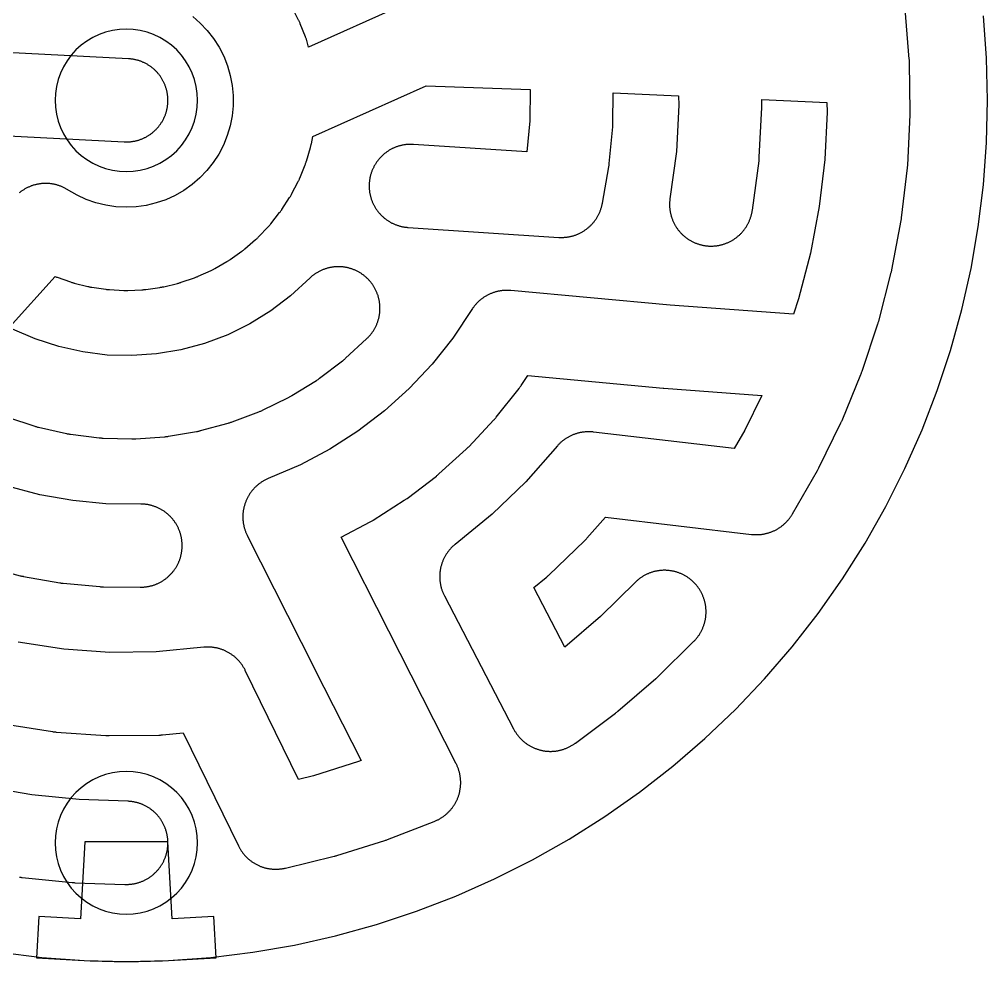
# Model space of a CAD drawing. Header units: millimetres. Extents: x -145 to 145, y -145 to 145.
# Drawn here: x -18 to 145, y -145 to 13.6 of the extents above; entities that cross this region are included whole.
import ezdxf

# ---------------------------------------------------------------- set-up
doc = ezdxf.new("R2010")
doc.units = ezdxf.units.MM
for name, color, linetype in [('BOUNDARY', 3, 'CONTINUOUS'), ('CORRIDORS', 1, 'CONTINUOUS'), ('WEDGE_CUT', 1, 'CONTINUOUS')]:
    doc.layers.add(name, color=color, linetype=linetype)

msp = doc.modelspace()

# ---------------------------------------------------------------- linework, layer by layer
at = {"layer": 'BOUNDARY'}
msp.add_lwpolyline([(-21.276, -143.431), (-14.212, -144.302), (-7.115, -144.825), (0, -145), (7.115, -144.825), (14.212, -144.302), (21.276, -143.431), (28.288, -142.214), (35.232, -140.655), (42.091, -138.756), (48.849, -136.524), (55.489, -133.963), (61.995, -131.078), (68.353, -127.879), (74.545, -124.371), (80.558, -120.563), (86.376, -116.465), (91.987, -112.087), (97.376, -107.438), (102.53, -102.53), (107.438, -97.376), (112.087, -91.987), (116.465, -86.376), (120.563, -80.558), (124.371, -74.545), (127.879, -68.353), (131.078, -61.995), (133.963, -55.489), (136.524, -48.849), (138.756, -42.091), (140.655, -35.232), (142.214, -28.288), (143.431, -21.276), (144.302, -14.212), (144.825, -7.115), (145, 0), (144.825, 7.115), (144.302, 14.212)], dxfattribs=at)
for points in [[(12, 0), (11.942, 1.176), (11.769, 2.341), (11.483, 3.483), (11.087, 4.592), (10.583, 5.657), (9.978, 6.667), (9.276, 7.613), (8.485, 8.485), (7.613, 9.276), (6.667, 9.978), (5.657, 10.583), (4.592, 11.087), (3.483, 11.483), (2.341, 11.769), (1.176, 11.942), (0, 12), (-1.176, 11.942), (-2.341, 11.769), (-3.483, 11.483), (-4.592, 11.087), (-5.657, 10.583), (-6.667, 9.978), (-7.613, 9.276), (-8.485, 8.485), (-9.276, 7.613), (-9.978, 6.667), (-10.583, 5.657), (-11.087, 4.592), (-11.483, 3.483), (-11.769, 2.341), (-11.942, 1.176), (-12, 0), (-11.942, -1.176), (-11.769, -2.341), (-11.483, -3.483), (-11.087, -4.592), (-10.583, -5.657), (-9.978, -6.667), (-9.276, -7.613), (-8.485, -8.485), (-7.613, -9.276), (-6.667, -9.978), (-5.657, -10.583), (-4.592, -11.087), (-3.483, -11.483), (-2.341, -11.769), (-1.176, -11.942), (0, -12), (1.176, -11.942), (2.341, -11.769), (3.483, -11.483), (4.592, -11.087), (5.657, -10.583), (6.667, -9.978), (7.613, -9.276), (8.485, -8.485), (9.276, -7.613), (9.978, -6.667), (10.583, -5.657), (11.087, -4.592), (11.483, -3.483), (11.769, -2.341), (11.942, -1.176)], [(12, -125), (11.942, -123.824), (11.769, -122.659), (11.483, -121.517), (11.087, -120.408), (10.583, -119.343), (9.978, -118.333), (9.276, -117.387), (8.485, -116.515), (7.613, -115.724), (6.667, -115.022), (5.657, -114.417), (4.592, -113.913), (3.483, -113.517), (2.341, -113.231), (1.176, -113.058), (0, -113), (-1.176, -113.058), (-2.341, -113.231), (-3.483, -113.517), (-4.592, -113.913), (-5.657, -114.417), (-6.667, -115.022), (-7.613, -115.724), (-8.485, -116.515), (-9.276, -117.387), (-9.978, -118.333), (-10.583, -119.343), (-11.087, -120.408), (-11.483, -121.517), (-11.769, -122.659), (-11.942, -123.824), (-12, -125), (-11.942, -126.176), (-11.769, -127.341), (-11.483, -128.483), (-11.087, -129.592), (-10.583, -130.657), (-9.978, -131.667), (-9.276, -132.613), (-8.485, -133.485), (-7.613, -134.276), (-6.667, -134.978), (-5.657, -135.583), (-4.592, -136.087), (-3.483, -136.483), (-2.341, -136.769), (-1.176, -136.942), (0, -137), (1.176, -136.942), (2.341, -136.769), (3.483, -136.483), (4.592, -136.087), (5.657, -135.583), (6.667, -134.978), (7.613, -134.276), (8.485, -133.485), (9.276, -132.613), (9.978, -131.667), (10.583, -130.657), (11.087, -129.592), (11.483, -128.483), (11.769, -127.341), (11.942, -126.176)]]:
    msp.add_lwpolyline(points, close=True, dxfattribs=at)
at = {"layer": 'CORRIDORS'}
for points in [[(-20.687, -104.979), (-12.414, -106.276), (-12.297, -106.293), (-12.18, -106.308), (-12.062, -106.322), (-11.944, -106.333), (-11.83, -106.342), (-3.474, -106.94), (-3.356, -106.948), (-3.237, -106.953), (-3.119, -106.956), (-3.001, -106.958), (-2.887, -106.957), (5.489, -106.853), (5.607, -106.851), (5.725, -106.847), (5.844, -106.84), (5.962, -106.832), (6.074, -106.822), (9.58, -106.484), (18.87, -125.511), (18.923, -125.617), (18.977, -125.722), (19.033, -125.826), (19.092, -125.929), (19.151, -126.031), (19.213, -126.132), (19.276, -126.232), (19.341, -126.331), (19.408, -126.429), (19.476, -126.526), (19.546, -126.621), (19.617, -126.715), (19.69, -126.808), (19.765, -126.9), (19.841, -126.991), (19.919, -127.08), (19.998, -127.168), (20.079, -127.255), (20.161, -127.34), (20.244, -127.424), (20.329, -127.506), (20.416, -127.587), (20.503, -127.666), (20.592, -127.744), (20.683, -127.821), (20.774, -127.896), (20.867, -127.969), (20.961, -128.041), (21.056, -128.111), (21.153, -128.18), (21.25, -128.246), (21.349, -128.312), (21.449, -128.375), (21.55, -128.437), (21.652, -128.497), (21.754, -128.556), (21.858, -128.612), (21.963, -128.667), (22.069, -128.72), (22.175, -128.772), (22.283, -128.821), (22.391, -128.869), (22.5, -128.915), (22.61, -128.959), (22.721, -129.001), (22.832, -129.041), (22.944, -129.08), (23.056, -129.116), (23.169, -129.151), (23.283, -129.184), (23.397, -129.214), (23.512, -129.243), (23.627, -129.27), (23.743, -129.295), (23.859, -129.318), (23.976, -129.339), (24.092, -129.358), (24.209, -129.375), (24.327, -129.39), (24.444, -129.403), (24.562, -129.414), (24.68, -129.424), (24.798, -129.431), (24.916, -129.436), (25.035, -129.439), (25.153, -129.44), (25.271, -129.439), (25.39, -129.436), (25.508, -129.431), (25.626, -129.424), (25.744, -129.416), (25.862, -129.405), (25.979, -129.392), (26.097, -129.377), (26.214, -129.36), (26.331, -129.341), (26.447, -129.321), (26.563, -129.298), (26.679, -129.273), (26.8, -129.245), (35.008, -127.267), (35.123, -127.238), (35.237, -127.208), (35.351, -127.175), (35.463, -127.141), (43.518, -124.614), (43.631, -124.578), (43.743, -124.539), (43.854, -124.499), (43.964, -124.457), (51.831, -121.392), (51.941, -121.349), (52.05, -121.303), (52.159, -121.255), (52.266, -121.206), (52.373, -121.155), (52.478, -121.102), (52.583, -121.047), (52.687, -120.99), (52.79, -120.932), (52.892, -120.872), (52.993, -120.81), (53.093, -120.747), (53.192, -120.682), (53.289, -120.615), (53.386, -120.547), (53.576, -120.405), (53.668, -120.332), (53.76, -120.257), (53.851, -120.18), (53.94, -120.103), (54.027, -120.023), (54.114, -119.942), (54.199, -119.86), (54.283, -119.777), (54.365, -119.691), (54.446, -119.605), (54.525, -119.517), (54.603, -119.428), (54.679, -119.338), (54.754, -119.246), (54.827, -119.153), (54.898, -119.059), (54.968, -118.963), (55.037, -118.867), (55.104, -118.769), (55.169, -118.67), (55.232, -118.57), (55.294, -118.469), (55.354, -118.367), (55.412, -118.264), (55.468, -118.16), (55.523, -118.055), (55.576, -117.95), (55.627, -117.843), (55.677, -117.735), (55.724, -117.627), (55.77, -117.518), (55.814, -117.408), (55.856, -117.297), (55.896, -117.186), (55.934, -117.074), (55.97, -116.961), (56.005, -116.848), (56.037, -116.735), (56.068, -116.62), (56.096, -116.505), (56.123, -116.39), (56.148, -116.274), (56.17, -116.158), (56.191, -116.042), (56.21, -115.925), (56.227, -115.808), (56.242, -115.691), (56.255, -115.573), (56.266, -115.455), (56.274, -115.337), (56.281, -115.219), (56.286, -115.101), (56.289, -114.982), (56.29, -114.864), (56.289, -114.746), (56.286, -114.628), (56.281, -114.509), (56.274, -114.391), (56.265, -114.273), (56.253, -114.155), (56.24, -114.038), (56.225, -113.921), (56.208, -113.803), (56.189, -113.687), (56.168, -113.57), (56.145, -113.454), (56.12, -113.338), (56.094, -113.223), (56.065, -113.108), (56.034, -112.994), (56.001, -112.88), (55.967, -112.767), (55.93, -112.655), (55.892, -112.543), (55.852, -112.432), (55.809, -112.321), (55.765, -112.211), (55.72, -112.102), (55.672, -111.994), (55.622, -111.886), (55.571, -111.78), (55.531, -111.7), (44.181, -89.35), (36.189, -73.55), (41.064, -70.971), (41.168, -70.915), (41.271, -70.857), (41.373, -70.797), (41.474, -70.736), (41.563, -70.68), (46.785, -67.338), (46.884, -67.273), (46.982, -67.207), (47.079, -67.139), (47.175, -67.07), (47.26, -67.006), (52.188, -63.244), (52.281, -63.171), (52.373, -63.097), (52.464, -63.022), (52.554, -62.944), (52.633, -62.874), (57.232, -58.718), (57.319, -58.637), (57.405, -58.556), (57.49, -58.473), (57.572, -58.389), (57.645, -58.313), (61.885, -53.792), (61.965, -53.705), (62.044, -53.616), (62.121, -53.527), (62.197, -53.436), (62.263, -53.354), (66.116, -48.498), (66.188, -48.405), (66.259, -48.31), (66.329, -48.214), (66.397, -48.118), (66.456, -48.03), (67.581, -46.343), (90.348, -48.44), (90.474, -48.451), (106.985, -49.672), (104.117, -55.52), (102.321, -58.63), (78.637, -55.848), (78.519, -55.835), (78.401, -55.824), (78.283, -55.815), (78.165, -55.809), (78.047, -55.804), (77.929, -55.801), (77.81, -55.8), (77.692, -55.801), (77.574, -55.804), (77.456, -55.809), (77.337, -55.817), (77.219, -55.826), (77.102, -55.837), (76.984, -55.85), (76.867, -55.865), (76.75, -55.882), (76.633, -55.901), (76.516, -55.922), (76.4, -55.945), (76.285, -55.97), (76.17, -55.997), (76.055, -56.026), (75.941, -56.057), (75.827, -56.09), (75.714, -56.124), (75.601, -56.161), (75.489, -56.199), (75.378, -56.24), (75.268, -56.282), (75.158, -56.326), (75.049, -56.372), (74.94, -56.42), (74.833, -56.469), (74.726, -56.521), (74.621, -56.574), (74.516, -56.629), (74.412, -56.686), (74.309, -56.744), (74.207, -56.804), (74.107, -56.866), (74.007, -56.93), (73.908, -56.995), (73.811, -57.062), (73.714, -57.131), (73.619, -57.201), (73.525, -57.273), (73.432, -57.346), (73.34, -57.421), (73.25, -57.497), (73.161, -57.575), (73.074, -57.655), (72.987, -57.736), (72.902, -57.818), (72.819, -57.902), (72.737, -57.987), (72.656, -58.074), (72.561, -58.18), (67.229, -64.249), (61.614, -69.653), (55.345, -74.748), (55.254, -74.823), (55.164, -74.9), (55.075, -74.979), (54.988, -75.059), (54.902, -75.14), (54.818, -75.223), (54.735, -75.307), (54.653, -75.393), (54.573, -75.48), (54.494, -75.568), (54.417, -75.658), (54.341, -75.749), (54.267, -75.841), (54.195, -75.934), (54.124, -76.029), (54.054, -76.125), (53.987, -76.222), (53.92, -76.32), (53.856, -76.419), (53.793, -76.52), (53.732, -76.621), (53.673, -76.723), (53.615, -76.827), (53.56, -76.931), (53.506, -77.036), (53.453, -77.142), (53.403, -77.25), (53.354, -77.357), (53.308, -77.466), (53.263, -77.575), (53.219, -77.686), (53.178, -77.797), (53.139, -77.908), (53.101, -78.02), (53.066, -78.133), (53.032, -78.247), (53.001, -78.361), (52.971, -78.475), (52.943, -78.59), (52.917, -78.706), (52.893, -78.822), (52.871, -78.938), (52.851, -79.054), (52.833, -79.171), (52.817, -79.289), (52.803, -79.406), (52.791, -79.524), (52.781, -79.642), (52.773, -79.76), (52.767, -79.878), (52.762, -79.996), (52.76, -80.114), (52.76, -80.233), (52.762, -80.351), (52.766, -80.469), (52.772, -80.587), (52.78, -80.706), (52.79, -80.823), (52.802, -80.941), (52.815, -81.059), (52.831, -81.176), (52.849, -81.293), (52.869, -81.41), (52.891, -81.526), (52.914, -81.642), (52.94, -81.757), (52.968, -81.872), (52.997, -81.987), (53.029, -82.101), (53.062, -82.214), (53.097, -82.327), (53.135, -82.44), (53.174, -82.551), (53.215, -82.662), (53.258, -82.773), (53.303, -82.882), (53.349, -82.991), (53.398, -83.099), (53.448, -83.206), (53.5, -83.312), (53.549, -83.408), (65.199, -105.828), (65.254, -105.932), (65.311, -106.036), (65.37, -106.138), (65.431, -106.24), (65.493, -106.34), (65.557, -106.44), (65.623, -106.538), (65.69, -106.636), (65.759, -106.732), (65.83, -106.827), (65.902, -106.92), (65.976, -107.013), (66.051, -107.104), (66.128, -107.194), (66.207, -107.283), (66.287, -107.37), (66.368, -107.456), (66.451, -107.54), (66.535, -107.623), (66.621, -107.705), (66.708, -107.785), (66.796, -107.864), (66.886, -107.941), (66.976, -108.017), (67.069, -108.091), (67.162, -108.164), (67.257, -108.235), (67.353, -108.304), (67.45, -108.372), (67.548, -108.438), (67.647, -108.502), (67.747, -108.565), (67.849, -108.626), (67.951, -108.686), (68.054, -108.743), (68.159, -108.799), (68.264, -108.853), (68.37, -108.905), (68.477, -108.956), (68.585, -109.005), (68.693, -109.051), (68.803, -109.096), (68.913, -109.14), (69.024, -109.181), (69.136, -109.22), (69.248, -109.258), (69.361, -109.293), (69.474, -109.327), (69.588, -109.359), (69.702, -109.389), (69.817, -109.416), (69.933, -109.442), (70.049, -109.466), (70.165, -109.488), (70.282, -109.508), (70.399, -109.527), (70.516, -109.543), (70.633, -109.557), (70.751, -109.569), (70.869, -109.579), (70.987, -109.587), (71.105, -109.593), (71.223, -109.598), (71.342, -109.6), (71.46, -109.6), (71.578, -109.598), (71.696, -109.594), (71.815, -109.588), (71.933, -109.58), (72.051, -109.571), (72.168, -109.559), (72.286, -109.545), (72.403, -109.529), (72.52, -109.511), (72.637, -109.492), (72.753, -109.47), (72.869, -109.446), (72.985, -109.421), (73.1, -109.393), (73.214, -109.364), (73.328, -109.332), (73.442, -109.299), (73.555, -109.263), (73.667, -109.226), (73.779, -109.187), (73.89, -109.146), (74, -109.103), (74.109, -109.059), (74.218, -109.012), (74.326, -108.964), (74.433, -108.913), (74.54, -108.861), (74.645, -108.808), (74.75, -108.752), (74.853, -108.695), (74.956, -108.636), (75.057, -108.575), (75.158, -108.512), (75.257, -108.448), (75.355, -108.382), (75.452, -108.315), (75.548, -108.246), (75.602, -108.206), (82.365, -103.149), (82.459, -103.077), (82.552, -103.004), (82.644, -102.929), (82.733, -102.854), (89.14, -97.353), (89.229, -97.275), (89.317, -97.196), (89.403, -97.115), (89.489, -97.032), (95.509, -91.11), (95.593, -91.027), (95.675, -90.941), (95.756, -90.855), (95.835, -90.767), (95.913, -90.678), (95.989, -90.588), (96.064, -90.496), (96.137, -90.403), (96.208, -90.309), (96.278, -90.213), (96.347, -90.117), (96.414, -90.019), (96.479, -89.92), (96.542, -89.82), (96.604, -89.719), (96.664, -89.617), (96.722, -89.514), (96.778, -89.41), (96.833, -89.305), (96.886, -89.2), (96.937, -89.093), (96.987, -88.985), (97.034, -88.877), (97.08, -88.768), (97.124, -88.658), (97.166, -88.547), (97.206, -88.436), (97.244, -88.324), (97.28, -88.211), (97.315, -88.098), (97.347, -87.984), (97.378, -87.87), (97.406, -87.755), (97.433, -87.64), (97.458, -87.524), (97.48, -87.408), (97.501, -87.292), (97.52, -87.175), (97.537, -87.058), (97.552, -86.94), (97.565, -86.823), (97.576, -86.705), (97.584, -86.587), (97.591, -86.469), (97.596, -86.351), (97.599, -86.232), (97.6, -86.114), (97.599, -85.996), (97.596, -85.878), (97.591, -85.759), (97.584, -85.641), (97.575, -85.523), (97.563, -85.405), (97.55, -85.288), (97.535, -85.17), (97.518, -85.053), (97.499, -84.937), (97.478, -84.82), (97.455, -84.704), (97.43, -84.588), (97.404, -84.473), (97.375, -84.358), (97.344, -84.244), (97.311, -84.13), (97.277, -84.017), (97.24, -83.905), (97.202, -83.793), (97.162, -83.682), (97.119, -83.571), (97.075, -83.461), (97.03, -83.352), (96.982, -83.244), (96.932, -83.136), (96.881, -83.03), (96.828, -82.924), (96.773, -82.819), (96.716, -82.715), (96.658, -82.612), (96.598, -82.511), (96.536, -82.41), (96.472, -82.31), (96.407, -82.211), (96.34, -82.114), (96.272, -82.017), (96.201, -81.922), (96.13, -81.828), (96.056, -81.735), (95.981, -81.643), (95.905, -81.553), (95.827, -81.464), (95.748, -81.376), (95.667, -81.29), (95.584, -81.205), (95.501, -81.122), (95.415, -81.039), (95.329, -80.959), (95.241, -80.88), (95.152, -80.802), (95.061, -80.726), (94.969, -80.651), (94.876, -80.578), (94.782, -80.507), (94.686, -80.437), (94.59, -80.368), (94.492, -80.302), (94.393, -80.237), (94.293, -80.174), (94.192, -80.112), (94.09, -80.052), (93.987, -79.994), (93.883, -79.938), (93.778, -79.883), (93.672, -79.83), (93.565, -79.779), (93.458, -79.73), (93.349, -79.683), (93.24, -79.637), (93.13, -79.593), (93.02, -79.551), (92.908, -79.511), (92.796, -79.473), (92.683, -79.437), (92.57, -79.403), (92.456, -79.371), (92.342, -79.34), (92.227, -79.312), (92.112, -79.285), (91.996, -79.261), (91.88, -79.238), (91.764, -79.217), (91.647, -79.199), (91.53, -79.182), (91.412, -79.167), (91.295, -79.155), (91.177, -79.144), (91.059, -79.135), (90.941, -79.128), (90.822, -79.124), (90.704, -79.121), (90.586, -79.12), (90.467, -79.121), (90.349, -79.124), (90.231, -79.13), (90.113, -79.137), (89.995, -79.146), (89.877, -79.157), (89.76, -79.171), (89.642, -79.186), (89.525, -79.203), (89.408, -79.222), (89.292, -79.243), (89.176, -79.266), (89.06, -79.291), (88.945, -79.318), (88.83, -79.347), (88.716, -79.378), (88.602, -79.411), (88.489, -79.446), (88.377, -79.482), (88.265, -79.521), (88.154, -79.561), (88.043, -79.604), (87.933, -79.648), (87.824, -79.694), (87.716, -79.742), (87.609, -79.791), (87.502, -79.843), (87.397, -79.896), (87.292, -79.951), (87.188, -80.008), (87.085, -80.066), (86.983, -80.127), (86.883, -80.189), (86.783, -80.252), (86.684, -80.318), (86.587, -80.385), (86.49, -80.453), (86.395, -80.524), (86.301, -80.595), (86.208, -80.669), (86.117, -80.744), (86.027, -80.82), (85.938, -80.899), (85.85, -80.978), (85.764, -81.059), (85.691, -81.13), (79.842, -86.884), (73.819, -92.055), (68.602, -82.014), (70.674, -80.33), (70.765, -80.255), (70.855, -80.178), (70.944, -80.099), (71.031, -80.019), (71.113, -79.942), (77.147, -74.135), (77.232, -74.052), (77.315, -73.968), (77.396, -73.882), (77.477, -73.795), (77.552, -73.711), (80.653, -70.181), (105.263, -73.072), (105.381, -73.085), (105.499, -73.096), (105.617, -73.105), (105.735, -73.111), (105.853, -73.116), (105.971, -73.119), (106.09, -73.12), (106.208, -73.119), (106.326, -73.116), (106.444, -73.111), (106.563, -73.103), (106.681, -73.094), (106.798, -73.083), (106.916, -73.07), (107.033, -73.055), (107.15, -73.038), (107.267, -73.019), (107.384, -72.998), (107.5, -72.975), (107.615, -72.95), (107.73, -72.923), (107.845, -72.894), (107.959, -72.863), (108.073, -72.83), (108.186, -72.796), (108.299, -72.759), (108.411, -72.721), (108.522, -72.68), (108.632, -72.638), (108.742, -72.594), (108.851, -72.548), (108.96, -72.5), (109.067, -72.451), (109.174, -72.399), (109.279, -72.346), (109.384, -72.291), (109.488, -72.234), (109.591, -72.176), (109.693, -72.116), (109.793, -72.054), (109.893, -71.99), (109.992, -71.925), (110.089, -71.858), (110.186, -71.789), (110.281, -71.719), (110.375, -71.647), (110.468, -71.574), (110.56, -71.499), (110.65, -71.423), (110.739, -71.345), (110.826, -71.265), (110.913, -71.184), (110.998, -71.102), (111.081, -71.018), (111.163, -70.933), (111.244, -70.846), (111.323, -70.758), (111.401, -70.669), (111.477, -70.578), (111.551, -70.486), (111.624, -70.393), (111.696, -70.299), (111.766, -70.203), (111.834, -70.107), (111.9, -70.009), (111.965, -69.91), (112.028, -69.81), (112.09, -69.709), (112.142, -69.62), (116.364, -62.307), (116.423, -62.204), (116.479, -62.1), (116.534, -61.995), (116.587, -61.89), (120.306, -54.308), (120.357, -54.201), (120.406, -54.093), (120.454, -53.985), (120.499, -53.877), (123.661, -46.152), (123.705, -46.046), (123.713, -46.025), (123.729, -45.986), (123.741, -45.955), (123.748, -45.936), (123.79, -45.826), (123.83, -45.714), (123.863, -45.618), (126.526, -37.607), (126.562, -37.495), (126.596, -37.381), (126.629, -37.268), (126.659, -37.154), (128.776, -28.982), (128.805, -28.868), (128.832, -28.752), (128.857, -28.637), (128.879, -28.52), (130.439, -20.223), (130.46, -20.107), (130.479, -19.99), (130.496, -19.873), (130.511, -19.756), (131.507, -11.371), (131.52, -11.253), (131.531, -11.135), (131.54, -11.017), (131.547, -10.899), (131.974, -2.466), (131.979, -2.348), (131.982, -2.229), (131.983, -2.111), (131.982, -1.993), (131.84, 6.362), (131.839, 6.464), (131.838, 6.484), (131.838, 6.489), (131.835, 6.607), (131.832, 6.668), (131.831, 6.685), (131.83, 6.701), (131.823, 6.819), (131.815, 6.92), (131.103, 15.333)], [(46.238, 15.883), (30.695, 8.949), (30.374, 10.055), (30.34, 10.169), (30.304, 10.281), (30.266, 10.394), (30.227, 10.505), (30.185, 10.616), (30.159, 10.682), (29.282, 12.894), (29.238, 13.004), (29.191, 13.112), (29.143, 13.22), (29.093, 13.328), (29.041, 13.434), (29.007, 13.502), (27.923, 15.621)], [(11.171, 14.104), (12.455, 12.985), (13.634, 11.741), (14.689, 10.39), (15.612, 8.945), (16.392, 7.421), (17.022, 5.832), (17.5, 4.189), (17.819, 2.501), (17.976, 0.791), (17.971, -0.921), (17.804, -2.615), (17.475, -4.294), (16.986, -5.939), (16.343, -7.533), (15.556, -9.048), (14.625, -10.487), (13.567, -11.824), (12.374, -13.067), (11.079, -14.183), (9.686, -15.169), (8.198, -16.021), (6.635, -16.73), (5.021, -17.282), (3.357, -17.68), (1.657, -17.919), (-0.053, -17.995), (-1.76, -17.908), (-3.46, -17.658), (-5.119, -17.249), (-6.74, -16.683), (-8.294, -15.967), (-10.062, -14.939), (-10.164, -14.88), (-10.268, -14.823), (-10.373, -14.768), (-10.478, -14.715), (-10.585, -14.663), (-10.692, -14.613), (-10.8, -14.566), (-10.909, -14.519), (-11.019, -14.475), (-11.13, -14.433), (-11.241, -14.392), (-11.353, -14.354), (-11.465, -14.317), (-11.578, -14.282), (-11.692, -14.249), (-11.806, -14.218), (-11.921, -14.189), (-12.036, -14.162), (-12.152, -14.137), (-12.268, -14.114), (-12.384, -14.093), (-12.501, -14.074), (-12.618, -14.056), (-12.735, -14.041), (-12.853, -14.028), (-12.971, -14.017), (-13.089, -14.007), (-13.207, -14), (-13.325, -13.995), (-13.443, -13.991), (-13.561, -13.99), (-13.68, -13.991), (-13.798, -13.993), (-13.916, -13.998), (-14.034, -14.005), (-14.152, -14.013), (-14.27, -14.024), (-14.388, -14.037), (-14.505, -14.051), (-14.622, -14.068), (-14.739, -14.087), (-14.856, -14.107), (-14.972, -14.13), (-15.088, -14.154), (-15.203, -14.181), (-15.318, -14.209), (-15.432, -14.24), (-15.546, -14.272), (-15.659, -14.306), (-15.772, -14.342), (-15.884, -14.38), (-15.995, -14.42), (-16.106, -14.462), (-16.216, -14.505), (-16.325, -14.551), (-16.434, -14.598), (-16.541, -14.647), (-16.648, -14.698), (-16.754, -14.751), (-16.859, -14.806), (-16.963, -14.862), (-17.066, -14.92), (-17.168, -14.98), (-17.269, -15.041), (-17.37, -15.104), (-17.468, -15.169), (-17.566, -15.236), (-17.663, -15.304), (-17.758, -15.374), (-17.853, -15.445), (-17.946, -15.518), (-18.038, -15.593)], [(-25.326, -5.721), (-0.356, -6.991), (-0.237, -6.996), (-0.119, -6.999), (-0.001, -7), (0.118, -6.999), (0.236, -6.996), (0.354, -6.991), (0.472, -6.984), (0.59, -6.975), (0.708, -6.964), (0.826, -6.951), (0.943, -6.936), (1.06, -6.919), (1.177, -6.9), (1.293, -6.879), (1.409, -6.857), (1.525, -6.832), (1.64, -6.805), (1.755, -6.776), (1.869, -6.746), (1.983, -6.713), (2.096, -6.679), (2.209, -6.642), (2.321, -6.604), (2.432, -6.564), (2.543, -6.522), (2.653, -6.478), (2.762, -6.432), (2.87, -6.385), (2.978, -6.335), (3.084, -6.284), (3.19, -6.231), (3.295, -6.176), (3.399, -6.119), (3.502, -6.061), (3.604, -6.001), (3.705, -5.939), (3.804, -5.876), (3.903, -5.811), (4.001, -5.744), (4.097, -5.675), (4.193, -5.605), (4.287, -5.534), (4.38, -5.46), (4.472, -5.386), (4.562, -5.309), (4.651, -5.231), (4.739, -5.152), (4.825, -5.071), (4.91, -4.989), (4.994, -4.905), (5.076, -4.82), (5.157, -4.734), (5.236, -4.646), (5.314, -4.557), (5.39, -4.466), (5.465, -4.374), (5.538, -4.281), (5.61, -4.187), (5.679, -4.092), (5.748, -3.995), (5.815, -3.898), (5.88, -3.799), (5.943, -3.699), (6.005, -3.598), (6.065, -3.496), (6.123, -3.393), (6.179, -3.289), (6.234, -3.184), (6.287, -3.078), (6.338, -2.971), (6.387, -2.864), (6.435, -2.755), (6.481, -2.646), (6.524, -2.536), (6.566, -2.426), (6.606, -2.314), (6.644, -2.202), (6.681, -2.09), (6.715, -1.977), (6.748, -1.863), (6.778, -1.749), (6.807, -1.634), (6.833, -1.518), (6.858, -1.403), (6.881, -1.287), (6.902, -1.17), (6.92, -1.053), (6.937, -0.936), (6.952, -0.819), (6.965, -0.701), (6.976, -0.583), (6.985, -0.465), (6.991, -0.347), (6.996, -0.229), (6.999, -0.111), (7, 0.008), (6.999, 0.126), (6.996, 0.244), (6.991, 0.362), (6.983, 0.481), (6.974, 0.598), (6.963, 0.716), (6.95, 0.834), (6.935, 0.951), (6.918, 1.068), (6.899, 1.185), (6.878, 1.302), (6.855, 1.418), (6.83, 1.533), (6.803, 1.648), (6.774, 1.763), (6.744, 1.877), (6.711, 1.991), (6.676, 2.104), (6.64, 2.217), (6.601, 2.329), (6.561, 2.44), (6.519, 2.551), (6.475, 2.66), (6.429, 2.769), (6.381, 2.878), (6.332, 2.985), (6.28, 3.092), (6.227, 3.197), (6.172, 3.302), (6.115, 3.406), (6.057, 3.509), (5.997, 3.611), (5.935, 3.712), (5.871, 3.812), (5.806, 3.91), (5.739, 4.008), (5.671, 4.104), (5.529, 4.294), (5.455, 4.386), (5.38, 4.478), (5.304, 4.568), (5.226, 4.657), (5.146, 4.745), (5.066, 4.831), (4.983, 4.916), (4.899, 5), (4.814, 5.082), (4.728, 5.162), (4.64, 5.242), (4.55, 5.319), (4.46, 5.395), (4.368, 5.47), (4.275, 5.543), (4.181, 5.615), (4.085, 5.684), (3.988, 5.753), (3.891, 5.819), (3.792, 5.884), (3.692, 5.947), (3.591, 6.009), (3.489, 6.069), (3.385, 6.127), (3.281, 6.183), (3.176, 6.238), (3.071, 6.291), (2.964, 6.342), (2.856, 6.391), (2.748, 6.438), (2.639, 6.484), (2.529, 6.527), (2.418, 6.569), (2.307, 6.609), (2.195, 6.647), (2.082, 6.683), (1.969, 6.717), (1.855, 6.75), (1.74, 6.78), (1.626, 6.809), (1.51, 6.835), (1.394, 6.86), (1.278, 6.882), (1.162, 6.903), (1.045, 6.922), (0.928, 6.938), (0.81, 6.953), (0.693, 6.966), (0.575, 6.976), (0.457, 6.985), (0.356, 6.991), (-24.614, 8.261)], [(-19.689, -38.191), (-11.989, -29.671), (-11.966, -29.68), (-11.856, -29.723), (-11.745, -29.764), (-11.672, -29.79), (-9.426, -30.575), (-9.314, -30.613), (-9.201, -30.649), (-9.088, -30.684), (-8.974, -30.716), (-8.86, -30.746), (-8.79, -30.764), (-6.48, -31.333), (-6.365, -31.36), (-6.25, -31.386), (-6.134, -31.409), (-6.017, -31.43), (-5.9, -31.45), (-5.824, -31.462), (-3.47, -31.808), (-3.353, -31.824), (-3.235, -31.838), (-3.118, -31.85), (-3, -31.861), (-2.882, -31.869), (-2.808, -31.873), (-0.432, -31.994), (-0.314, -31.999), (-0.196, -32.002), (-0.077, -32.003), (0.041, -32.002), (0.159, -31.999), (0.236, -31.996), (2.613, -31.89), (2.731, -31.884), (2.849, -31.876), (2.967, -31.865), (3.085, -31.853), (3.202, -31.839), (3.274, -31.829), (5.631, -31.498), (5.749, -31.481), (5.865, -31.461), (5.982, -31.44), (6.098, -31.416), (6.213, -31.391), (6.285, -31.374), (8.599, -30.821), (8.714, -30.793), (8.828, -30.762), (8.942, -30.73), (9.055, -30.696), (9.168, -30.66), (9.24, -30.635), (11.491, -29.864), (11.603, -29.825), (11.714, -29.784), (11.824, -29.741), (11.933, -29.696), (12.042, -29.649), (12.112, -29.618), (14.279, -28.636), (14.387, -28.586), (14.493, -28.535), (14.599, -28.481), (14.703, -28.426), (14.807, -28.369), (14.871, -28.333), (16.935, -27.15), (17.037, -27.09), (17.138, -27.029), (17.238, -26.966), (17.337, -26.901), (17.435, -26.835), (17.497, -26.791), (19.439, -25.417), (19.535, -25.348), (19.63, -25.277), (19.723, -25.205), (19.816, -25.131), (19.907, -25.056), (19.964, -25.007), (21.767, -23.454), (21.856, -23.376), (21.944, -23.296), (22.03, -23.215), (22.115, -23.133), (22.199, -23.049), (22.251, -22.996), (23.898, -21.279), (23.979, -21.193), (24.059, -21.105), (24.137, -21.016), (24.213, -20.926), (24.289, -20.835), (24.335, -20.777), (25.811, -18.912), (25.884, -18.819), (25.955, -18.724), (26.024, -18.628), (26.092, -18.531), (26.158, -18.433), (26.199, -18.371), (27.492, -16.373), (27.555, -16.273), (27.617, -16.172), (27.677, -16.07), (27.735, -15.967), (27.792, -15.863), (27.828, -15.795), (28.924, -13.684), (28.977, -13.579), (29.029, -13.473), (29.079, -13.365), (29.127, -13.257), (29.174, -13.149), (29.202, -13.081), (30.093, -10.875), (30.136, -10.764), (30.177, -10.654), (30.217, -10.542), (30.255, -10.43), (30.291, -10.317), (30.313, -10.245), (30.99, -7.964), (31.022, -7.85), (31.053, -7.736), (31.082, -7.621), (31.109, -7.506), (31.134, -7.39), (31.148, -7.32), (31.393, -6.07), (50.46, 2.436), (67.958, 1.81), (67.91, -3.455), (67.427, -8.681), (48.34, -7.425), (48.221, -7.418), (48.103, -7.414), (47.985, -7.411), (47.867, -7.41), (47.748, -7.411), (47.63, -7.414), (47.512, -7.42), (47.394, -7.427), (47.276, -7.436), (47.158, -7.447), (47.04, -7.461), (46.923, -7.476), (46.806, -7.493), (46.689, -7.512), (46.573, -7.533), (46.457, -7.556), (46.341, -7.581), (46.226, -7.608), (46.111, -7.637), (45.997, -7.668), (45.883, -7.701), (45.77, -7.736), (45.658, -7.772), (45.546, -7.811), (45.435, -7.851), (45.324, -7.893), (45.214, -7.937), (45.105, -7.983), (44.997, -8.031), (44.89, -8.081), (44.783, -8.132), (44.677, -8.186), (44.573, -8.241), (44.469, -8.297), (44.366, -8.356), (44.264, -8.416), (44.163, -8.478), (44.064, -8.542), (43.965, -8.607), (43.868, -8.674), (43.771, -8.743), (43.676, -8.813), (43.582, -8.885), (43.489, -8.958), (43.398, -9.033), (43.307, -9.11), (43.218, -9.188), (43.131, -9.267), (43.045, -9.348), (42.96, -9.431), (42.876, -9.515), (42.794, -9.6), (42.714, -9.687), (42.635, -9.775), (42.557, -9.864), (42.481, -9.955), (42.406, -10.047), (42.333, -10.14), (42.262, -10.234), (42.192, -10.33), (42.124, -10.426), (42.058, -10.524), (41.993, -10.623), (41.93, -10.723), (41.868, -10.824), (41.808, -10.926), (41.75, -11.03), (41.694, -11.134), (41.64, -11.239), (41.587, -11.345), (41.536, -11.451), (41.487, -11.559), (41.44, -11.667), (41.394, -11.777), (41.351, -11.887), (41.309, -11.997), (41.269, -12.109), (41.231, -12.221), (41.195, -12.334), (41.161, -12.447), (41.129, -12.561), (41.098, -12.675), (41.07, -12.79), (41.044, -12.905), (41.019, -13.021), (40.997, -13.137), (40.976, -13.254), (40.958, -13.371), (40.941, -13.488), (40.926, -13.605), (40.914, -13.723), (40.903, -13.841), (40.895, -13.959), (40.888, -14.077), (40.883, -14.195), (40.881, -14.313), (40.88, -14.432), (40.881, -14.55), (40.885, -14.668), (40.89, -14.787), (40.897, -14.905), (40.907, -15.023), (40.918, -15.14), (40.932, -15.258), (40.947, -15.375), (40.964, -15.492), (40.983, -15.609), (41.005, -15.725), (41.028, -15.841), (41.053, -15.957), (41.08, -16.072), (41.109, -16.187), (41.14, -16.301), (41.173, -16.415), (41.208, -16.528), (41.245, -16.64), (41.283, -16.752), (41.324, -16.863), (41.366, -16.974), (41.411, -17.083), (41.457, -17.192), (41.505, -17.301), (41.554, -17.408), (41.606, -17.514), (41.659, -17.62), (41.715, -17.725), (41.771, -17.828), (41.83, -17.931), (41.89, -18.033), (41.953, -18.134), (42.016, -18.233), (42.082, -18.332), (42.149, -18.429), (42.218, -18.526), (42.288, -18.621), (42.36, -18.715), (42.434, -18.807), (42.509, -18.899), (42.585, -18.989), (42.663, -19.078), (42.743, -19.165), (42.824, -19.251), (42.907, -19.336), (42.991, -19.42), (43.076, -19.501), (43.163, -19.582), (43.251, -19.661), (43.34, -19.738), (43.431, -19.814), (43.523, -19.889), (43.616, -19.962), (43.711, -20.033), (43.806, -20.103), (43.903, -20.171), (44.001, -20.237), (44.1, -20.302), (44.2, -20.365), (44.301, -20.426), (44.404, -20.486), (44.507, -20.544), (44.611, -20.6), (44.716, -20.654), (44.822, -20.707), (44.929, -20.758), (45.037, -20.807), (45.145, -20.854), (45.254, -20.899), (45.365, -20.942), (45.475, -20.984), (45.587, -21.024), (45.699, -21.062), (45.812, -21.097), (45.925, -21.131), (46.039, -21.164), (46.153, -21.194), (46.268, -21.222), (46.384, -21.248), (46.499, -21.272), (46.616, -21.295), (46.732, -21.315), (46.849, -21.334), (46.966, -21.35), (47.084, -21.365), (47.201, -21.377), (47.319, -21.387), (47.42, -21.395), (72.8, -23.065), (72.919, -23.072), (73.037, -23.076), (73.155, -23.079), (73.273, -23.08), (73.392, -23.079), (73.51, -23.076), (73.628, -23.07), (73.746, -23.063), (73.864, -23.054), (73.982, -23.043), (74.1, -23.029), (74.217, -23.014), (74.334, -22.997), (74.451, -22.978), (74.567, -22.957), (74.683, -22.934), (74.799, -22.909), (74.914, -22.882), (75.029, -22.853), (75.143, -22.822), (75.257, -22.789), (75.37, -22.754), (75.482, -22.718), (75.594, -22.679), (75.705, -22.639), (75.816, -22.597), (75.926, -22.553), (76.035, -22.507), (76.143, -22.459), (76.25, -22.409), (76.357, -22.358), (76.463, -22.304), (76.567, -22.249), (76.671, -22.193), (76.774, -22.134), (76.876, -22.074), (76.977, -22.012), (77.076, -21.948), (77.175, -21.883), (77.272, -21.816), (77.369, -21.747), (77.464, -21.677), (77.558, -21.605), (77.651, -21.532), (77.742, -21.457), (77.833, -21.38), (77.922, -21.302), (78.009, -21.223), (78.095, -21.142), (78.18, -21.059), (78.264, -20.975), (78.346, -20.89), (78.426, -20.803), (78.505, -20.715), (78.583, -20.626), (78.659, -20.535), (78.734, -20.443), (78.807, -20.35), (78.878, -20.256), (78.948, -20.16), (79.016, -20.064), (79.082, -19.966), (79.147, -19.867), (79.21, -19.767), (79.272, -19.666), (79.332, -19.564), (79.39, -19.46), (79.446, -19.356), (79.5, -19.251), (79.553, -19.145), (79.604, -19.039), (79.653, -18.931), (79.7, -18.823), (79.746, -18.713), (79.789, -18.603), (79.831, -18.493), (79.871, -18.381), (79.909, -18.269), (79.945, -18.156), (79.979, -18.043), (80.011, -17.929), (80.042, -17.815), (80.07, -17.7), (80.096, -17.585), (80.121, -17.469), (80.154, -17.296), (81.231, -11.191), (81.25, -11.074), (81.268, -10.957), (81.283, -10.84), (81.297, -10.723), (81.307, -10.619), (81.877, -4.446), (81.887, -4.328), (81.895, -4.21), (81.901, -4.091), (81.905, -3.973), (81.907, -3.866), (81.954, 1.252), (92.939, 0.777), (92.991, -0.819), (92.597, -8.591), (91.513, -16.601), (91.498, -16.719), (91.485, -16.836), (91.475, -16.954), (91.466, -17.072), (91.459, -17.19), (91.454, -17.308), (91.451, -17.427), (91.45, -17.545), (91.451, -17.663), (91.454, -17.782), (91.459, -17.9), (91.466, -18.018), (91.475, -18.136), (91.486, -18.254), (91.5, -18.371), (91.515, -18.489), (91.532, -18.606), (91.551, -18.722), (91.572, -18.839), (91.595, -18.955), (91.619, -19.071), (91.646, -19.186), (91.675, -19.301), (91.706, -19.415), (91.738, -19.529), (91.773, -19.642), (91.809, -19.754), (91.848, -19.866), (91.888, -19.978), (91.93, -20.088), (91.974, -20.198), (92.02, -20.307), (92.068, -20.415), (92.117, -20.523), (92.169, -20.629), (92.222, -20.735), (92.277, -20.84), (92.333, -20.944), (92.392, -21.047), (92.452, -21.149), (92.514, -21.249), (92.577, -21.349), (92.642, -21.448), (92.709, -21.546), (92.778, -21.642), (92.848, -21.737), (92.92, -21.831), (92.993, -21.924), (93.068, -22.016), (93.144, -22.106), (93.222, -22.195), (93.302, -22.283), (93.383, -22.369), (93.465, -22.454), (93.549, -22.538), (93.634, -22.62), (93.721, -22.701), (93.808, -22.78), (93.898, -22.858), (93.988, -22.934), (94.08, -23.008), (94.173, -23.081), (94.267, -23.153), (94.363, -23.223), (94.459, -23.291), (94.557, -23.358), (94.656, -23.423), (94.756, -23.486), (94.857, -23.548), (94.959, -23.607), (95.062, -23.666), (95.166, -23.722), (95.271, -23.777), (95.377, -23.829), (95.484, -23.88), (95.591, -23.93), (95.7, -23.977), (95.809, -24.023), (95.919, -24.066), (96.03, -24.108), (96.141, -24.148), (96.253, -24.186), (96.366, -24.222), (96.479, -24.257), (96.593, -24.289), (96.707, -24.32), (96.822, -24.348), (96.937, -24.375), (97.053, -24.399), (97.169, -24.422), (97.286, -24.442), (97.402, -24.461), (97.52, -24.478), (97.637, -24.493), (97.755, -24.505), (97.872, -24.516), (97.99, -24.525), (98.108, -24.532), (98.227, -24.536), (98.345, -24.539), (98.463, -24.54), (98.582, -24.539), (98.7, -24.536), (98.818, -24.53), (98.936, -24.523), (99.054, -24.514), (99.172, -24.503), (99.29, -24.489), (99.407, -24.474), (99.524, -24.457), (99.641, -24.438), (99.757, -24.417), (99.873, -24.394), (99.989, -24.369), (100.104, -24.342), (100.219, -24.313), (100.333, -24.282), (100.447, -24.249), (100.56, -24.214), (100.672, -24.178), (100.784, -24.139), (100.895, -24.099), (101.006, -24.057), (101.116, -24.013), (101.225, -23.967), (101.333, -23.919), (101.44, -23.869), (101.547, -23.818), (101.653, -23.764), (101.757, -23.709), (101.861, -23.653), (101.964, -23.594), (102.066, -23.534), (102.167, -23.472), (102.266, -23.408), (102.365, -23.343), (102.462, -23.276), (102.559, -23.207), (102.654, -23.137), (102.748, -23.065), (102.841, -22.992), (102.932, -22.917), (103.023, -22.84), (103.112, -22.762), (103.199, -22.683), (103.285, -22.602), (103.37, -22.519), (103.454, -22.435), (103.536, -22.35), (103.616, -22.263), (103.695, -22.175), (103.773, -22.086), (103.849, -21.995), (103.924, -21.903), (103.997, -21.81), (104.068, -21.716), (104.138, -21.62), (104.206, -21.524), (104.272, -21.426), (104.337, -21.327), (104.4, -21.227), (104.462, -21.126), (104.522, -21.024), (104.58, -20.92), (104.636, -20.816), (104.69, -20.711), (104.743, -20.605), (104.794, -20.499), (104.843, -20.391), (104.89, -20.283), (104.936, -20.173), (104.979, -20.063), (105.021, -19.953), (105.061, -19.841), (105.099, -19.729), (105.135, -19.616), (105.169, -19.503), (105.201, -19.389), (105.232, -19.275), (105.26, -19.16), (105.286, -19.045), (105.311, -18.929), (105.333, -18.813), (105.354, -18.696), (105.372, -18.579), (105.387, -18.479), (106.51, -10.181), (106.525, -10.063), (106.538, -9.946), (106.548, -9.828), (106.557, -9.71), (106.564, -9.596), (106.988, -1.233), (106.993, -1.115), (106.996, -0.997), (106.997, -0.879), (106.996, -0.76), (106.993, -0.647), (106.967, 0.147), (117.952, -0.36), (117.98, -1.995), (117.577, -9.955), (116.636, -17.876), (115.163, -25.708), (113.168, -33.407), (112.297, -36.027), (91.539, -34.491), (64.712, -32.02), (64.594, -32.01), (64.476, -32.002), (64.358, -31.996), (64.24, -31.992), (64.121, -31.99), (64.003, -31.99), (63.885, -31.992), (63.767, -31.997), (63.648, -32.003), (63.53, -32.011), (63.412, -32.021), (63.295, -32.033), (63.177, -32.047), (63.06, -32.063), (62.943, -32.081), (62.827, -32.101), (62.71, -32.123), (62.594, -32.147), (62.479, -32.173), (62.364, -32.201), (62.249, -32.231), (62.135, -32.263), (62.022, -32.296), (61.909, -32.332), (61.797, -32.369), (61.685, -32.409), (61.574, -32.45), (61.464, -32.493), (61.355, -32.538), (61.246, -32.585), (61.138, -32.633), (61.031, -32.684), (60.925, -32.736), (60.82, -32.79), (60.716, -32.846), (60.612, -32.904), (60.51, -32.963), (60.408, -33.024), (60.308, -33.087), (60.209, -33.151), (60.111, -33.217), (60.014, -33.285), (59.918, -33.354), (59.823, -33.425), (59.73, -33.498), (59.638, -33.572), (59.547, -33.648), (59.457, -33.725), (59.369, -33.804), (59.282, -33.884), (59.196, -33.966), (59.112, -34.049), (59.029, -34.133), (58.948, -34.219), (58.868, -34.306), (58.789, -34.395), (58.712, -34.485), (58.637, -34.576), (58.563, -34.669), (58.491, -34.762), (58.42, -34.857), (58.351, -34.953), (58.284, -35.05), (54.973, -40.017), (51.475, -44.425), (47.628, -48.527), (43.463, -52.291), (38.991, -55.705), (34.26, -58.732), (29.297, -61.358), (23.859, -63.683), (23.75, -63.731), (23.643, -63.78), (23.536, -63.831), (23.43, -63.884), (23.325, -63.939), (23.221, -63.995), (23.118, -64.053), (23.016, -64.113), (22.915, -64.175), (22.815, -64.238), (22.716, -64.303), (22.618, -64.37), (22.522, -64.438), (22.426, -64.508), (22.332, -64.579), (22.239, -64.652), (22.147, -64.727), (22.057, -64.803), (21.967, -64.881), (21.88, -64.96), (21.793, -65.041), (21.708, -65.123), (21.624, -65.207), (21.542, -65.292), (21.461, -65.378), (21.381, -65.466), (21.304, -65.555), (21.227, -65.645), (21.152, -65.737), (21.079, -65.83), (21.007, -65.924), (20.937, -66.019), (20.869, -66.115), (20.802, -66.213), (20.737, -66.312), (20.673, -66.412), (20.611, -66.513), (20.551, -66.614), (20.493, -66.717), (20.436, -66.821), (20.381, -66.926), (20.328, -67.032), (20.277, -67.138), (20.227, -67.246), (20.18, -67.354), (20.134, -67.463), (20.09, -67.573), (20.048, -67.684), (20.007, -67.795), (19.969, -67.907), (19.933, -68.019), (19.898, -68.133), (19.865, -68.246), (19.835, -68.361), (19.806, -68.475), (19.779, -68.591), (19.754, -68.706), (19.731, -68.822), (19.71, -68.939), (19.691, -69.056), (19.674, -69.173), (19.659, -69.29), (19.646, -69.408), (19.635, -69.525), (19.626, -69.643), (19.619, -69.762), (19.614, -69.88), (19.611, -69.998), (19.61, -70.116), (19.611, -70.235), (19.614, -70.353), (19.619, -70.471), (19.626, -70.589), (19.635, -70.707), (19.646, -70.825), (19.659, -70.943), (19.673, -71.06), (19.69, -71.177), (19.709, -71.294), (19.73, -71.41), (19.753, -71.527), (19.778, -71.642), (19.804, -71.758), (19.833, -71.872), (19.863, -71.987), (19.896, -72.1), (19.93, -72.214), (19.967, -72.326), (20.005, -72.438), (20.045, -72.549), (20.087, -72.66), (20.131, -72.77), (20.177, -72.879), (20.224, -72.987), (20.274, -73.095), (20.325, -73.202), (20.364, -73.279), (31.694, -95.679), (31.699, -95.69), (39.551, -111.152), (39.107, -111.325), (31.498, -113.712), (28.984, -114.318), (20.03, -95.979), (19.977, -95.873), (19.923, -95.768), (19.867, -95.664), (19.808, -95.561), (19.749, -95.459), (19.687, -95.358), (19.624, -95.258), (19.559, -95.159), (19.492, -95.061), (19.424, -94.964), (19.354, -94.869), (19.283, -94.775), (19.21, -94.682), (19.135, -94.59), (19.059, -94.499), (18.981, -94.41), (18.902, -94.322), (18.821, -94.235), (18.739, -94.15), (18.656, -94.066), (18.571, -93.984), (18.484, -93.903), (18.397, -93.824), (18.308, -93.746), (18.217, -93.669), (18.126, -93.594), (18.033, -93.521), (17.939, -93.449), (17.844, -93.379), (17.747, -93.31), (17.65, -93.244), (17.551, -93.178), (17.451, -93.115), (17.35, -93.053), (17.248, -92.993), (17.146, -92.934), (17.042, -92.878), (16.937, -92.823), (16.831, -92.77), (16.725, -92.718), (16.617, -92.669), (16.509, -92.621), (16.4, -92.575), (16.29, -92.531), (16.179, -92.489), (16.068, -92.449), (15.956, -92.41), (15.844, -92.374), (15.731, -92.339), (15.617, -92.306), (15.503, -92.276), (15.388, -92.247), (15.273, -92.22), (15.157, -92.195), (15.041, -92.172), (14.924, -92.151), (14.808, -92.132), (14.691, -92.115), (14.573, -92.1), (14.456, -92.087), (14.338, -92.076), (14.22, -92.066), (14.102, -92.059), (13.984, -92.054), (13.865, -92.051), (13.747, -92.05), (13.629, -92.051), (13.51, -92.054), (13.392, -92.059), (13.274, -92.066), (13.156, -92.074), (13.068, -92.082), (5.013, -92.859), (-2.763, -92.955), (-10.53, -92.399), (-18.229, -91.192)], [(-20.016, -53.364), (-15.425, -54.868), (-15.312, -54.904), (-15.199, -54.938), (-15.085, -54.97), (-14.971, -55), (-14.856, -55.028), (-14.773, -55.047), (-10.057, -56.101), (-9.941, -56.126), (-9.825, -56.149), (-9.709, -56.17), (-9.592, -56.189), (-9.475, -56.206), (-9.389, -56.217), (-4.595, -56.81), (-4.478, -56.824), (-4.36, -56.835), (-4.242, -56.845), (-4.124, -56.852), (-4.006, -56.858), (-3.92, -56.861), (0.909, -56.988), (1.027, -56.99), (1.146, -56.99), (1.264, -56.988), (1.382, -56.984), (1.5, -56.978), (1.584, -56.973), (6.403, -56.634), (6.521, -56.624), (6.639, -56.613), (6.757, -56.6), (6.874, -56.585), (6.991, -56.567), (7.074, -56.554), (11.838, -55.752), (11.955, -55.731), (12.071, -55.709), (12.186, -55.684), (12.302, -55.658), (12.417, -55.629), (12.5, -55.607), (17.164, -54.348), (17.278, -54.316), (17.392, -54.283), (17.504, -54.247), (17.617, -54.209), (17.728, -54.17), (17.807, -54.141), (22.329, -52.438), (22.439, -52.395), (22.549, -52.351), (22.658, -52.304), (22.766, -52.256), (22.873, -52.206), (22.95, -52.169), (27.286, -50.038), (27.391, -49.985), (27.496, -49.93), (27.6, -49.874), (27.703, -49.815), (27.805, -49.755), (27.877, -49.711), (31.987, -47.172), (32.087, -47.109), (32.186, -47.045), (32.284, -46.978), (32.381, -46.91), (32.477, -46.84), (32.545, -46.789), (36.391, -43.864), (36.485, -43.791), (36.577, -43.717), (36.668, -43.642), (36.758, -43.565), (36.847, -43.486), (36.909, -43.429), (40.455, -40.147), (40.541, -40.066), (40.626, -39.984), (40.709, -39.9), (40.791, -39.814), (40.872, -39.728), (40.951, -39.639), (41.028, -39.55), (41.104, -39.459), (41.178, -39.367), (41.251, -39.274), (41.323, -39.18), (41.392, -39.084), (41.46, -38.987), (41.527, -38.889), (41.591, -38.79), (41.654, -38.69), (41.716, -38.589), (41.775, -38.487), (41.833, -38.384), (41.89, -38.28), (41.944, -38.174), (41.996, -38.068), (42.047, -37.962), (42.096, -37.854), (42.143, -37.745), (42.189, -37.636), (42.232, -37.526), (42.274, -37.415), (42.314, -37.304), (42.351, -37.192), (42.387, -37.079), (42.421, -36.966), (42.453, -36.852), (42.484, -36.737), (42.512, -36.622), (42.538, -36.507), (42.562, -36.391), (42.585, -36.275), (42.605, -36.159), (42.624, -36.042), (42.64, -35.924), (42.654, -35.807), (42.667, -35.689), (42.677, -35.572), (42.686, -35.454), (42.692, -35.335), (42.697, -35.217), (42.699, -35.099), (42.7, -34.981), (42.698, -34.862), (42.695, -34.744), (42.689, -34.626), (42.682, -34.508), (42.672, -34.39), (42.661, -34.272), (42.648, -34.154), (42.632, -34.037), (42.615, -33.92), (42.595, -33.803), (42.574, -33.687), (42.55, -33.571), (42.525, -33.455), (42.498, -33.34), (42.469, -33.226), (42.438, -33.111), (42.405, -32.998), (42.37, -32.885), (42.333, -32.772), (42.294, -32.661), (42.253, -32.549), (42.211, -32.439), (42.166, -32.329), (42.12, -32.22), (42.072, -32.112), (42.022, -32.005), (41.971, -31.899), (41.917, -31.793), (41.862, -31.688), (41.805, -31.585), (41.746, -31.482), (41.685, -31.38), (41.623, -31.28), (41.559, -31.18), (41.494, -31.082), (41.427, -30.984), (41.358, -30.888), (41.287, -30.793), (41.215, -30.699), (41.142, -30.607), (41.066, -30.515), (40.99, -30.425), (40.911, -30.336), (40.832, -30.249), (40.75, -30.163), (40.668, -30.078), (40.584, -29.995), (40.498, -29.913), (40.411, -29.833), (40.323, -29.754), (40.234, -29.677), (40.143, -29.601), (40.051, -29.526), (39.958, -29.454), (39.863, -29.382), (39.767, -29.313), (39.67, -29.245), (39.572, -29.179), (39.473, -29.114), (39.373, -29.051), (39.272, -28.99), (39.17, -28.93), (39.066, -28.873), (38.962, -28.817), (38.857, -28.762), (38.751, -28.71), (38.644, -28.659), (38.536, -28.61), (38.428, -28.563), (38.318, -28.518), (38.208, -28.475), (38.097, -28.433), (37.986, -28.394), (37.874, -28.356), (37.761, -28.32), (37.648, -28.286), (37.534, -28.254), (37.419, -28.224), (37.304, -28.196), (37.189, -28.17), (37.073, -28.146), (36.957, -28.124), (36.84, -28.103), (36.723, -28.085), (36.606, -28.069), (36.489, -28.055), (36.371, -28.042), (36.253, -28.032), (36.135, -28.024), (36.017, -28.017), (35.899, -28.013), (35.78, -28.01), (35.662, -28.01), (35.544, -28.012), (35.426, -28.015), (35.307, -28.021), (35.189, -28.029), (35.071, -28.038), (34.954, -28.05), (34.836, -28.064), (34.719, -28.079), (34.602, -28.097), (34.485, -28.116), (34.369, -28.138), (34.253, -28.161), (34.137, -28.187), (34.022, -28.214), (33.908, -28.243), (33.793, -28.275), (33.68, -28.308), (33.567, -28.343), (33.454, -28.38), (33.343, -28.419), (33.232, -28.46), (33.121, -28.502), (33.012, -28.547), (32.903, -28.593), (32.795, -28.641), (32.688, -28.691), (32.581, -28.743), (32.476, -28.797), (32.371, -28.852), (32.267, -28.909), (32.165, -28.968), (32.063, -29.029), (31.963, -29.091), (31.863, -29.155), (31.765, -29.221), (31.667, -29.288), (31.571, -29.357), (31.476, -29.428), (31.383, -29.5), (31.29, -29.574), (31.199, -29.649), (31.109, -29.726), (31.02, -29.804), (30.945, -29.873), (27.648, -32.925), (24.339, -35.441), (20.807, -37.623), (17.08, -39.455), (13.186, -40.921), (9.182, -42.002), (5.085, -42.692), (0.941, -42.983), (-3.218, -42.874), (-7.337, -42.364), (-11.387, -41.459), (-15.337, -40.165), (-19.14, -38.498)], [(-23.851, -78.45), (-17.856, -80.027), (-17.741, -80.056), (-17.626, -80.083), (-17.51, -80.108), (-17.394, -80.132), (-17.291, -80.151), (-11.187, -81.228), (-11.071, -81.247), (-10.954, -81.265), (-10.836, -81.28), (-10.719, -81.294), (-10.614, -81.304), (-4.441, -81.873), (-4.323, -81.883), (-4.205, -81.891), (-4.086, -81.897), (-3.968, -81.901), (-3.862, -81.903), (2.336, -81.96), (2.454, -81.96), (2.572, -81.958), (2.691, -81.954), (2.809, -81.948), (2.927, -81.94), (3.045, -81.93), (3.162, -81.918), (3.28, -81.904), (3.397, -81.889), (3.514, -81.871), (3.631, -81.851), (3.747, -81.829), (3.863, -81.805), (3.978, -81.78), (4.093, -81.752), (4.208, -81.722), (4.322, -81.691), (4.436, -81.657), (4.548, -81.622), (4.661, -81.585), (4.772, -81.546), (4.883, -81.505), (4.994, -81.462), (5.103, -81.417), (5.212, -81.37), (5.32, -81.322), (5.427, -81.272), (5.533, -81.22), (5.639, -81.166), (5.743, -81.11), (5.847, -81.053), (5.949, -80.994), (6.05, -80.933), (6.151, -80.87), (6.25, -80.806), (6.349, -80.74), (6.446, -80.672), (6.542, -80.603), (6.636, -80.532), (6.73, -80.46), (6.822, -80.386), (6.913, -80.311), (7.003, -80.234), (7.092, -80.155), (7.179, -80.075), (7.265, -79.993), (7.349, -79.91), (7.432, -79.826), (7.514, -79.74), (7.594, -79.653), (7.672, -79.565), (7.749, -79.475), (7.825, -79.384), (7.899, -79.292), (7.971, -79.198), (8.042, -79.103), (8.111, -79.007), (8.179, -78.91), (8.245, -78.812), (8.309, -78.713), (8.372, -78.612), (8.433, -78.511), (8.492, -78.408), (8.549, -78.305), (8.605, -78.2), (8.659, -78.095), (8.711, -77.989), (8.761, -77.882), (8.81, -77.774), (8.856, -77.665), (8.901, -77.556), (8.944, -77.445), (8.985, -77.334), (9.024, -77.223), (9.061, -77.11), (9.097, -76.998), (9.13, -76.884), (9.162, -76.77), (9.192, -76.655), (9.219, -76.54), (9.245, -76.425), (9.269, -76.309), (9.291, -76.193), (9.31, -76.076), (9.328, -75.959), (9.344, -75.842), (9.358, -75.724), (9.37, -75.607), (9.38, -75.489), (9.388, -75.371), (9.394, -75.253), (9.398, -75.134), (9.4, -75.016), (9.4, -74.898), (9.398, -74.779), (9.394, -74.661), (9.388, -74.543), (9.38, -74.425), (9.369, -74.307), (9.357, -74.189), (9.343, -74.072), (9.327, -73.955), (9.309, -73.838), (9.289, -73.721), (9.268, -73.605), (9.244, -73.489), (9.218, -73.373), (9.19, -73.258), (9.16, -73.144), (9.129, -73.03), (9.095, -72.916), (9.06, -72.804), (9.022, -72.691), (8.983, -72.58), (8.942, -72.469), (8.899, -72.359), (8.854, -72.249), (8.807, -72.14), (8.758, -72.032), (8.708, -71.925), (8.656, -71.819), (8.602, -71.714), (8.546, -71.61), (8.489, -71.506), (8.429, -71.404), (8.368, -71.302), (8.306, -71.202), (8.241, -71.103), (8.175, -71.005), (8.108, -70.907), (8.038, -70.812), (7.967, -70.717), (7.895, -70.623), (7.821, -70.531), (7.745, -70.44), (7.668, -70.35), (7.589, -70.262), (7.509, -70.175), (7.428, -70.089), (7.345, -70.005), (7.26, -69.922), (7.174, -69.841), (7.087, -69.761), (6.998, -69.682), (6.909, -69.605), (6.817, -69.53), (6.725, -69.456), (6.631, -69.384), (6.537, -69.313), (6.441, -69.244), (6.343, -69.176), (6.245, -69.111), (6.146, -69.046), (6.045, -68.984), (5.944, -68.923), (5.841, -68.864), (5.738, -68.807), (5.633, -68.751), (5.528, -68.698), (5.421, -68.646), (5.314, -68.595), (5.206, -68.547), (5.097, -68.501), (4.988, -68.456), (4.878, -68.413), (4.767, -68.372), (4.655, -68.333), (4.542, -68.296), (4.43, -68.261), (4.316, -68.227), (4.202, -68.196), (4.087, -68.166), (3.972, -68.139), (3.857, -68.113), (3.741, -68.09), (3.625, -68.068), (3.508, -68.048), (3.391, -68.03), (3.274, -68.015), (3.156, -68.001), (3.038, -67.989), (2.92, -67.979), (2.802, -67.972), (2.684, -67.966), (2.566, -67.962), (2.464, -67.96), (-3.452, -67.906), (-9.03, -67.391), (-14.575, -66.413), (-20.018, -64.981)], [(-18.014, -130.76), (-17.897, -130.779), (-17.78, -130.796), (-17.663, -130.811), (-17.545, -130.824), (-9.146, -131.678), (-9.028, -131.689), (-8.91, -131.698), (-8.792, -131.705), (-8.675, -131.71), (-0.237, -131.996), (-0.119, -131.999), (-0.001, -132), (0.118, -131.999), (0.236, -131.996), (0.354, -131.991), (0.472, -131.984), (0.59, -131.975), (0.708, -131.964), (0.826, -131.951), (0.943, -131.936), (1.06, -131.919), (1.177, -131.9), (1.294, -131.879), (1.41, -131.857), (1.525, -131.832), (1.641, -131.805), (1.755, -131.776), (1.87, -131.746), (1.983, -131.713), (2.097, -131.679), (2.209, -131.642), (2.321, -131.604), (2.432, -131.564), (2.543, -131.522), (2.653, -131.478), (2.762, -131.432), (2.87, -131.384), (2.978, -131.335), (3.084, -131.284), (3.19, -131.231), (3.295, -131.176), (3.399, -131.119), (3.502, -131.061), (3.604, -131.001), (3.705, -130.939), (3.805, -130.876), (3.903, -130.811), (4.001, -130.744), (4.098, -130.675), (4.193, -130.605), (4.287, -130.534), (4.38, -130.46), (4.472, -130.386), (4.562, -130.309), (4.651, -130.231), (4.739, -130.152), (4.825, -130.071), (4.91, -129.989), (4.994, -129.905), (5.076, -129.82), (5.157, -129.734), (5.236, -129.646), (5.314, -129.557), (5.39, -129.466), (5.465, -129.374), (5.538, -129.281), (5.61, -129.187), (5.68, -129.092), (5.748, -128.995), (5.815, -128.897), (5.88, -128.799), (5.943, -128.699), (6.005, -128.598), (6.065, -128.496), (6.123, -128.393), (6.179, -128.289), (6.234, -128.184), (6.287, -128.078), (6.338, -127.971), (6.387, -127.864), (6.435, -127.755), (6.481, -127.646), (6.524, -127.536), (6.566, -127.426), (6.606, -127.314), (6.645, -127.202), (6.681, -127.09), (6.715, -126.976), (6.748, -126.863), (6.778, -126.748), (6.807, -126.633), (6.833, -126.518), (6.858, -126.402), (6.881, -126.286), (6.902, -126.17), (6.92, -126.053), (6.937, -125.936), (6.952, -125.819), (6.965, -125.701), (6.976, -125.583), (6.985, -125.465), (6.991, -125.347), (6.996, -125.229), (6.999, -125.11), (7, -124.992), (6.999, -124.874), (6.996, -124.756), (6.991, -124.637), (6.983, -124.519), (6.974, -124.401), (6.963, -124.283), (6.95, -124.166), (6.935, -124.049), (6.918, -123.931), (6.899, -123.815), (6.878, -123.698), (6.855, -123.582), (6.83, -123.467), (6.803, -123.351), (6.774, -123.237), (6.743, -123.122), (6.711, -123.009), (6.676, -122.895), (6.64, -122.783), (6.601, -122.671), (6.561, -122.56), (6.519, -122.449), (6.475, -122.339), (6.429, -122.23), (6.381, -122.122), (6.331, -122.015), (6.28, -121.908), (6.227, -121.802), (6.172, -121.698), (6.115, -121.594), (6.057, -121.491), (5.997, -121.389), (5.935, -121.288), (5.871, -121.188), (5.806, -121.09), (5.739, -120.992), (5.67, -120.896), (5.6, -120.8), (5.528, -120.706), (5.455, -120.613), (5.38, -120.522), (5.304, -120.432), (5.226, -120.343), (5.146, -120.255), (5.065, -120.169), (4.983, -120.084), (4.899, -120), (4.814, -119.918), (4.727, -119.837), (4.639, -119.758), (4.55, -119.681), (4.46, -119.604), (4.368, -119.53), (4.275, -119.457), (4.18, -119.385), (4.085, -119.315), (3.988, -119.247), (3.89, -119.181), (3.792, -119.116), (3.692, -119.052), (3.59, -118.991), (3.488, -118.931), (3.385, -118.873), (3.281, -118.817), (3.176, -118.762), (3.07, -118.709), (2.964, -118.658), (2.856, -118.609), (2.748, -118.562), (2.638, -118.516), (2.528, -118.473), (2.418, -118.431), (2.306, -118.391), (2.194, -118.353), (2.082, -118.317), (1.968, -118.282), (1.855, -118.25), (1.74, -118.22), (1.625, -118.191), (1.51, -118.165), (1.394, -118.14), (1.278, -118.118), (1.162, -118.097), (1.045, -118.078), (0.928, -118.062), (0.81, -118.047), (0.693, -118.034), (0.575, -118.024), (0.457, -118.015), (0.339, -118.008), (0.237, -118.004), (-7.967, -117.726), (-15.897, -116.92), (-23.747, -115.58)]]:
    msp.add_lwpolyline(points, dxfattribs=at)
at = {"layer": 'WEDGE_CUT'}
msp.add_lwpolyline([(-7, -124.804), (-7.728, -137.783), (-14.717, -137.391), (-15.109, -144.38), (-8.12, -144.772), (-6.091, -144.872), (-4.062, -144.943), (-2.031, -144.986), (0, -145), (2.031, -144.986), (4.062, -144.943), (6.091, -144.872), (8.12, -144.772), (15.109, -144.38), (14.717, -137.391), (7.728, -137.783), (7, -124.804)], close=True, dxfattribs=at)

doc.saveas('drawing.dxf')
